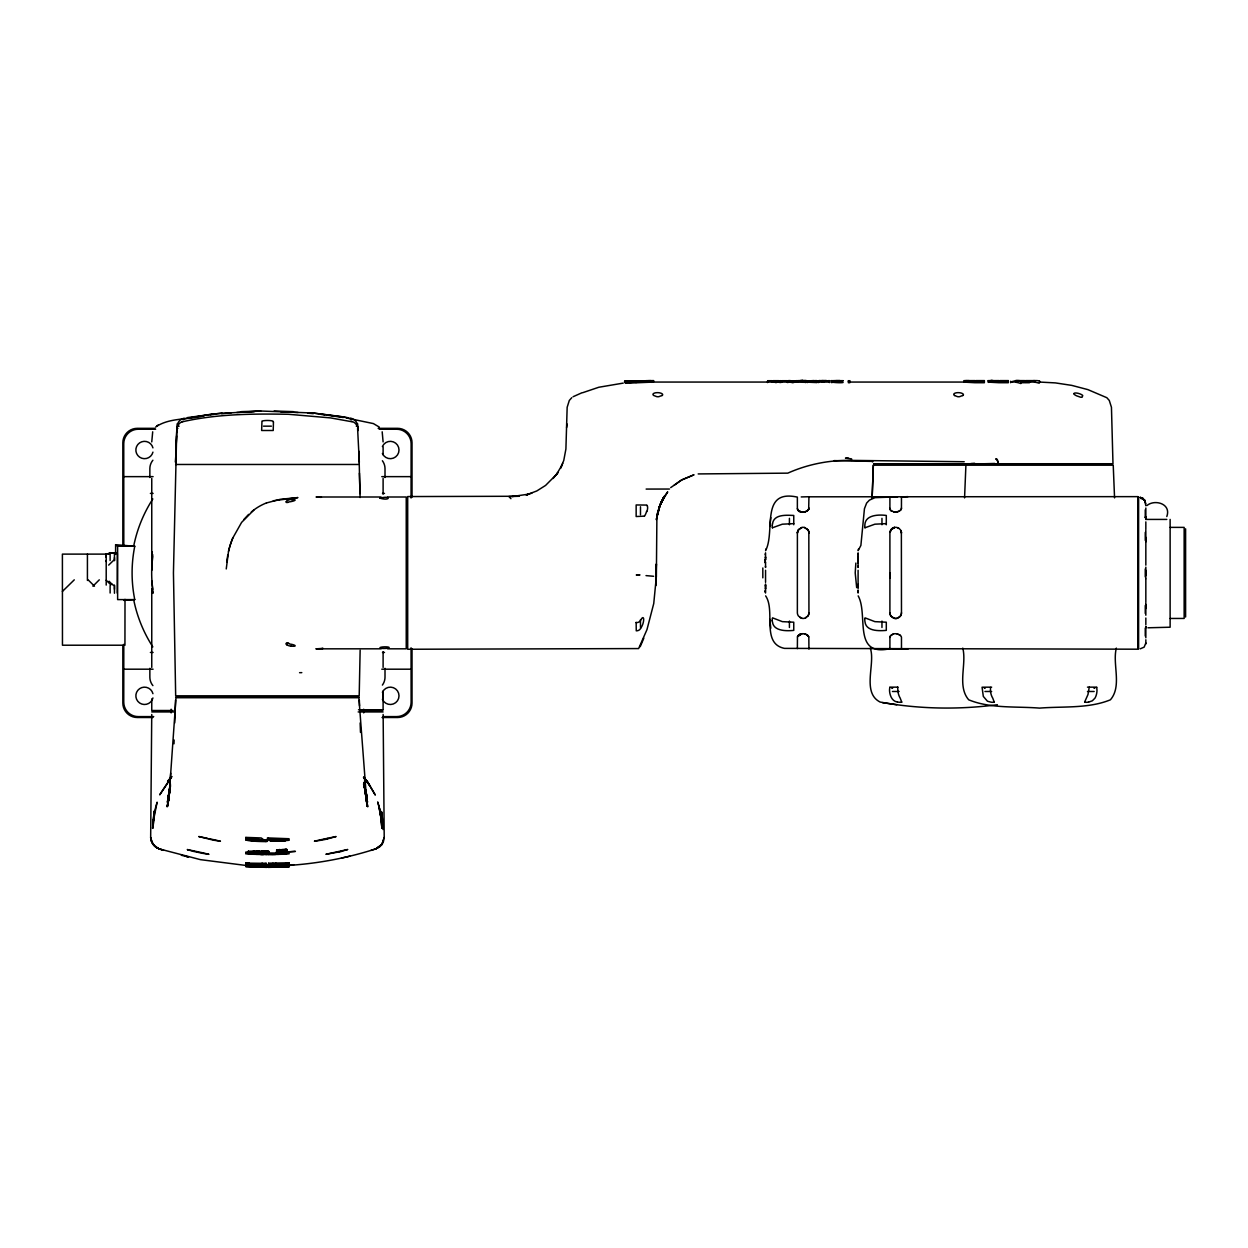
<?xml version="1.0" encoding="UTF-8"?>
<svg xmlns="http://www.w3.org/2000/svg" width="1248" height="1248" viewBox="0 0 1248 1248"><rect width="100%" height="100%" fill="white"/><g stroke="black" fill="none" stroke-linecap="round" stroke-linejoin="round"><path stroke-width="1.5" d="M106.205 561.522L106.205 560.508M106.205 553.831L106.205 557.31M114.457 589.259L114.457 585.686L113.443 585.187A7.613 7.535 89.4 0 1 112.554 584.641L112.226 584.376M114.457 557.575L114.457 560.352M125.003 599.352L124.94 645.216L62.462 645.216L62.4 554.112L109.325 554.112M151.757 588.666L151.757 667.43M266.12 863.242L266.776 867.376L245.762 866.502L266.776 866.658M245.762 863.148L261.768 863.304M245.794 838.874L245.825 839.951M245.778 837.455L245.762 838.11M256.495 851.058L259.085 851.105L259.085 852.556L253.001 852.4L265.153 852.556C264.108 850.075 270.629 850.434 268.632 853.304A298.756 298.756 0 0 1 248.414 852.696L252.392 852.571M248.414 851.245L252.392 851.12L252.392 852.821L257.182 853.024L257.182 851.573M249.007 838.048L252.798 838.672M259.756 853.991L257.338 853.913L258.398 853.741M263.094 839.81L249.865 838.781M289.099 838.734L268.445 837.954M383.105 709.769L383.105 691.049L382.98 698.927L383.027 695.838M889.902 578.152L889.902 572.91M1039.568 382.715L1039.568 381.264M114.457 560.102L114.02 560.352A10.982 10.873 -88.9 0 0 113.069 560.851L108.685 565.094M656.089 573.986L656.276 565.344M698.178 473.928L787.8 473.148C807.534 464.303 829.67 459.904 851.588 460.387L851.588 459.638M851.604 458.874L845.473 458.156L848.546 458.125M656.089 574.907L656.386 563.94M656.089 572.972L656.089 571.974M151.741 714.48L150.665 837.548L152.833 844.334L158.621 848.593L155.47 846.971L151.866 842.728M797.363 648.617L797.456 636.823L801.934 633.781L798.533 635.201M901.477 649.054L907.982 649.194M265.621 841.292L250.786 840.481L249.007 839.327M1116.336 648.102C1112.218 664.186 1122.248 686.026 1110.424 699.8C1088.584 708.786 1062.859 706.228 1039.568 708.115C1016.262 706.228 990.538 708.802 968.698 699.8C956.873 686.026 966.904 664.186 962.785 648.102M889.902 497.266L889.902 508.388A7.8 4.165 2.9 0 0 890.963 510.682M901.477 496.907L907.982 496.642M176.608 435.926L173.441 572.91L175.672 695.822L359.19 695.822L360.142 650.255M656.105 570.008L656.183 567.372M151.757 570.32L152.272 551.834L151.772 569.01M151.772 569.525L152.256 552.178M1145.836 608.509L1145.836 604.328M1145.836 575.5L1145.836 570.336M176.764 430.498L175.531 462.306L176.81 429.374A8.689 8.689 0 0 1 181.397 422.027C216.263 413.899 252.829 413.65 288.506 414.289L330.517 417.893L353.465 422.027A8.689 8.689 0 0 1 358.067 429.374L358.285 430.498M762.824 567.98L762.824 577.855M151.757 441.917L152.693 431.808M176.748 432.12L176.873 428.329L177.902 428.329M173.987 743.808L174.127 740.017M174.72 722.935L175.516 700.159M177.06 428.329L177.138 426.426A8.689 8.689 0 0 1 181.397 419.266L212.472 413.993L260.723 411.013L312.842 413.01L341.375 416.582L353.465 419.266A8.689 8.689 0 0 1 357.739 426.426L357.802 428.329M873.35 465.192L872.134 497.89L873.35 465.192L1113.232 465.192L1114.558 497.89M383.136 714.48L384.212 837.548L382.028 844.334L376.256 848.593L380.812 845.77L383.76 840.746M765.258 554.783L765.258 553.847M857.797 554.783L857.797 553.847M964.564 497.89L965.905 465.192M510.931 498.685L508.903 496.564L519.386 496.252L407.69 496.564L407.69 649.256L638.617 648.57L646.963 629.647L653.749 603.517L656.37 576.529L656.9 516.578L658.96 507.858L663.64 497.531L660.956 502.726L660.473 503.958L667.711 491.852L663.328 497.952L664.825 495.768L659.287 507.016L660.005 504.972L660.364 504.192L656.292 519.605L660.005 504.972M857.797 591.989L857.797 591.053M1145.836 627.931L1145.851 626.262L1145.836 637.806M656.245 565.921L656.37 564.221L655.746 565.469M116.017 553.582L116.095 552.724M656.089 573.986L655.996 585.562M226.247 568.948L228.524 551.366A83.491 83.491 0 0 1 232.877 537.857L241.613 522.382L254.108 509.777A53.633 53.633 0 0 1 266.464 502.928M1145.836 541.507L1145.836 537.326M1089.254 687.149L1087.975 694.543L1084.668 701.969A5.694 1.576 -21.7 0 0 1084.886 702.078M384.197 837.502L382.028 844.334L376.256 848.578L379.408 846.971M169.993 783.572L170.711 773.198M169.666 788.003L169.291 793.385L175.999 697.694L358.878 697.694L367.068 805.849L364.12 783.853L367.349 806.302L364.12 783.853M765.554 550.696C775.741 531.632 759.58 488.904 797.363 497.11L797.363 508.326A7.41 3.884 5.1 0 0 799.89 511.337A5.242 2.995 -0.9 0 0 801.996 511.992A4.664 2.792 -1.9 0 0 803.54 512.117L805.568 511.633M858.094 550.696L860.886 545.438L864.443 508.716L866.627 503.069L869.435 500.12L874.973 497.671L897.624 496.844M152.662 555.61L152.74 554.689M169.884 785.273L169.026 795.288L170.134 784.337L168.449 801.216L169.822 787.285M898.622 528.169L896.953 527.483A4.696 3.775 -2.5 0 0 893.88 527.654L891.072 529.62L894.473 527.483L891.072 529.62L889.902 533.146L889.902 612.721A7.816 6.63 -8 0 0 891.072 616.247L894.52 618.384A4.68 3.744 2.5 0 0 897 618.353L900.323 616.184A7.972 6.724 10.5 0 0 901.477 612.721L901.368 532.054M765.461 588.994L765.554 587.964L765.554 593.018M890.12 531.586C889.169 534.752 891.353 526.687 894.473 527.483M167.809 805.849L170.305 784.976L168.761 796.536L169.51 790.218M855.863 563.066L855.208 572.91L856.674 587.636M769.86 526.453L770.796 517.561M772.309 525.143L772.481 523.832M168.371 799.952L169.822 788.299L168.761 796.536M226.746 561.896L227.791 554.861M890.011 532.1L890.51 530.587M169.166 793.135L170.446 783.962M170.492 785.491L167.357 802.339L170.134 787.457L167.731 798.049L170.212 789.22M797.456 636.823L797.753 636.137M168.386 798.268L170.274 786.989M566.592 427.58L567.185 424.07M656.9 516.578L656.729 517.561L658.18 510.416M170.352 786.053L167.513 806.302L170.383 786.614M864.848 618.649L865.004 618.056A5.819 1.591 68.7 0 1 865.16 617.9L874.879 621.644L886.298 622.206L886.298 630.38C879.325 631.004 866.05 631.457 865.004 621.894A5.897 1.7 74.5 0 1 864.833 620.662A6.022 1.31 77.3 0 1 864.833 618.587M170.134 787.457L167.154 806.848L170.243 789.001M807.44 510.619L807.784 510.323A7.894 4.118 -8 0 0 808.688 509.012L808.938 496.735L801.216 496.938M808.844 508.685L808.938 507.967A8.003 4.134 -8.9 0 1 808.829 508.622L808.548 509.324M117.25 593.112L117.343 554.143L117.25 552.724L116.095 552.708M657.368 513.443L661.222 502.195M765.695 549.806L766.147 548.824M806.567 528.466L808.064 530.088L804.414 527.483A4.68 3.744 -2.5 0 0 801.934 527.452L798.892 529.214L797.394 532.584L797.363 612.721A7.8 6.583 -4.6 0 0 798.595 616.169L801.98 618.337M562.739 463.304L560.602 468.14L563.768 460.45L565.906 449.015L567.154 407.3L569.306 400.468L571.771 397.706M658.96 507.858L661.3 502.024M643.812 638.196L640.208 646.698M797.971 530.572L797.363 533.114L797.581 531.586A7.753 6.568 5.9 0 1 798.236 530.072M858.156 549.962L858.686 548.824M660.098 504.754L664.825 495.768L661.346 501.977L663.78 497.328M661.003 502.694L662.236 500.136M561.787 465.535L556.39 474.536L545.579 485.425L536.78 490.963L526.126 494.972L531.898 493.116M797.971 635.84L797.753 636.199A7.535 4.025 -2.8 0 1 798.502 635.248L800.233 634.187M641.098 627.619L640.208 629.023A4.337 3.058 -0.1 0 1 636.262 630.833L636.152 622.284M798.236 530.072L801.934 527.498M381.358 845.192L382.512 843.617M171.397 777.332L159.697 794.836L171.678 776.755M1096.774 687.461L1096.992 690.456A13.026 9.204 87.9 0 1 1094.98 698.131L1092.328 700.799L1088.599 702.094M556.39 474.536L557.981 472.493L553.114 478.499M243.781 519.574L248.633 514.379M171.803 776.537L167.606 781.295L171.257 777.176M74.272 579.836L62.4 591.458M92.914 586.201L99.294 579.836M899.574 616.964L900.323 616.153A7.956 6.724 14.2 0 0 901.462 612.674M155.579 427.081C169.416 417.3 188.932 419.999 204.641 415.584M286.354 501.446L287.243 500.682A4.727 1.856 -9.9 0 1 291.283 499.372A4.368 1.326 -9.4 0 1 292.235 499.262M893.303 634L890.776 635.56A7.909 4.196 -3.4 0 0 889.902 637.51L889.902 648.788L901.477 649.085L901.477 637.806A7.956 4.212 6.6 0 0 900.448 635.466M1146.974 505.518C1154.759 498.966 1171.529 503.74 1166.802 516.532M899.964 510.572L900.323 510.323A7.956 4.118 -8.9 0 0 901.446 508.03L901.477 496.735M123.802 600.397L134.753 599.602A135.346 135.346 0 0 1 134.753 546.234L115.612 544.721L115.612 554.44M799.781 617.37L801.388 618.181A4.68 3.744 2.5 0 0 804.461 618.306L807.784 616.153A7.972 6.708 10.3 0 0 808.938 612.721L808.829 532.054M251.3 511.976L254.093 509.761M674.185 485.222L681.486 480.043L693.638 474.942M891.836 528.793L893.303 527.857M156.811 425.989L158.106 425.084M893.927 511.992L894.52 512.086A4.68 2.792 -1.9 0 0 897 511.976L899.98 510.619M378.752 847.423L380.078 846.456M661.814 395.538L658.866 396.677A3.884 2.059 -0.1 0 1 656.791 396.661L653.858 395.538A4.836 1.888 2.1 0 1 654.482 393.073A4.836 1.888 2.1 0 1 660.769 393.136A4.836 1.888 2.1 0 1 662.064 395.6M962.567 395.538L959.618 396.677A3.884 2.059 -0.1 0 1 957.544 396.661L954.611 395.538M806.598 617.323L805.6 617.916M899.137 617.323L898.139 617.916M901.711 702.094L900.198 698.131A13.026 9.204 87.9 0 1 897.905 690.456L897.624 687.18M994.25 702.094L992.737 698.131A13.026 9.204 87.9 0 1 990.444 690.456L990.538 687.461M340.829 851.495L347.599 849.545M644.514 516.126L636.152 516.532L636.152 504.956L646.355 505.066A5.897 2.34 -72.7 0 1 646.916 505.612M573.097 396.724L582.176 392.668M966.545 382.247L975 382.715L975 380.609L963.955 380.656A9.157 0.827 0 0 0 971.724 381.67M840.107 381.139C851.12 380.515 821.371 380.812 835.364 381.03C823.961 381.95 840.559 383.261 843.118 382.465M891.836 634.702L893.88 633.859A4.696 2.808 1.9 0 1 896.953 633.89M314.434 841.199L321.157 839.654M806.598 511.134L806.13 511.368A5.507 3.214 -2.3 0 1 805.054 511.789M245.809 837.392L261.175 837.954L262.907 839.062M245.809 838.859L249.678 838.781M636.059 382.574L636.121 381.092L653.5 380.812L647.837 381.264M286.884 852.15L284.123 852.883L284.123 850.387M624.577 381.42L630.365 380.968M182.099 418.891L184.236 418.189M898.669 511.43L896.392 512.023A4.68 2.792 -1.8 0 1 893.927 511.914L891.103 510.65M800.764 634.031C795.132 636.714 802.745 633.22 800.764 634.062M182.021 421.73L183.284 421.278M993.985 702.187L993.673 702.25A5.834 1.279 13 0 1 991.099 702.172L987.932 701.376A5.866 3.65 18.6 0 1 987.324 701.095L983.315 696.415L982.067 687.211L991.645 687.149M582.816 392.652L598.806 387.254L623.251 383.105M286.9 853.616L279.895 853.507M636.059 381.124L630.365 380.905M266.479 502.944L280.238 499.309L297.913 497.578L273.296 500.76M1039.568 382.06L1055.387 382.902L1071.751 385.382L1087.913 389.626L1106.836 397.706L1109.285 400.468L1111.453 407.3L1112.982 463.741L873.631 463.741L874.817 463.741M247.946 851.978L249.491 851.947M247.946 853.429C252.548 854.24 256.199 851.963 249.553 851.947M287.399 865.535L293.873 864.708L289.754 865.348C318.973 863.366 347.958 857.86 375.82 848.858M371.015 850.372L376.038 848.78M693.904 474.864L681.814 479.856L670.706 487.609M286.884 850.699L286.073 850.777M804.461 511.976L804.461 511.93A4.696 2.792 -1.8 0 1 801.98 512.023L799.781 511.446A5.242 3.089 -1.7 0 0 801.965 512.132L802.402 512.101M526.656 494.801L529.246 494.068L512.023 496.564M1017.947 381.264L1024.67 380.843M837.018 380.983L831.745 381.061M805.6 382.247L805.896 380.843L803.104 380.765L806.333 380.609L797.706 380.734L797.706 382.169L806.302 382.325L805.506 382.496M288.912 840.294L280.535 841.043M327.288 838.952L336.102 836.55L327.662 838.266M338.832 851.963L325.9 854.303L347.552 849.529M341.328 858.125L349.877 856.144M773.339 382.2L773.027 380.718L774.103 380.718C773.027 383.105 778.877 383.089 777.8 380.718L778.892 380.718L777.988 382.294M327.382 838.328L323.622 839.14M774.103 380.718L777.8 380.718M813.134 381.186L815.646 380.718L815.646 382.169M323.185 839.233L321.391 839.608M262.969 840.497L256.589 840.45M276.619 851.417L286.728 850.918L276.619 851.448L285.012 851.183L285.012 849.732L276.619 850.044A291.689 291.689 0 0 0 286.728 849.467M276.666 852.883L286.728 852.509L276.619 853.117L286.728 852.79L279.146 853.57M793.01 381.124C780.608 381.935 792.761 378.628 793.01 382.574M276.666 850.902L277.961 850.652L276.962 850.34M268.944 852.68L267.446 852.883M787.254 382.512L789.438 382.169L789.438 380.718M280.878 849.763C278.023 848.25 275.902 853.195 279.022 852.774M276.791 849.779L276.619 853.663L284.263 853.086M790.546 382.387C793.588 380 786.365 380.609 789.422 382.294M815.069 381.17L817.3 380.936L816.738 382.387M277.976 852.306L283.764 852.041M268.96 852.103L267.649 852.025M268.507 852.602L267.571 852.634L268.648 852.696M285.48 852.197L283.624 852.415L284.435 852.228M245.825 865.192L253.984 865.394M245.825 864.256L266.776 864.677M804.866 511.852L804.461 511.93A5.398 3.104 -2.7 0 0 806.083 511.399A6.552 3.604 -4.4 0 0 807.394 510.604M270.348 841.074L285.854 840.294L285.854 839.327M187.465 417.581L222.035 413.01M268.928 851.354L268.538 851.152M837.923 381.326L843.18 380.702L836.488 380.609M276.791 852.322L280.613 852.4M282.578 853.694L286.525 853.429L283.608 853.476M257.65 853.242L256.526 853.226L263.905 853.507M263.921 854.147L264.966 854.022M112.226 552.989L114.457 553.114M108.685 553.488L113.443 552.817M108.248 553.55L112.57 552.942M285.324 853.663L282.485 853.944L286.4 854.006M286.728 852.54L282.048 852.68L282.048 851.776M286.634 852.119L282.578 852.478L284.684 852.446M280.41 852.306L276.416 852.634L282.656 852.556M210.272 414.866L214.032 414.398M793.385 382.574L793.385 381.124L796.208 380.89M994.734 463.476L984.953 463.741M286.354 852.01L295.417 851.386L282.781 852.15M778.892 380.718L773.027 380.718M1140.204 648.835L1144.135 647.15L1145.836 642.985L1145.726 644.108M997.386 704.73C958.48 709.831 918.731 709.16 880.121 702.047C861.401 692.609 875.815 663.218 870.246 648.102M259.756 840.403L258.757 840.403M276.775 852.571L286.728 851.744L284.653 851.932M798.408 380.718L793.385 381.124M285.121 853.648L284.326 853.819M809.531 381.061L808.283 380.952L809.843 381.124M637.65 574.969L636.262 574.985L639.865 574.922M321.781 648.539L323.123 648.398L316.072 648.835L319.722 648.742M268.741 853.663L264.061 853.507M284.045 840.715L285.823 840.497L282.204 840.559M221.598 413.681L231.052 412.885M626.746 382.574L626.761 381.124L624.577 381.311L625.42 383.276L653.5 382.06L797.644 382.06M643.141 382.044A14.43 1.248 0 0 0 653.281 380.624L653.5 382.06M283.936 840.731L273.546 841.074L282.048 840.575M795.943 380.765C788.798 380.89 808.064 380.453 801.731 380.656M800.514 380.734L801.7 380.78M284.045 839.264L282.594 839.389M277.618 851.074L276.463 851.167L277.961 851.198M808.033 382.2L816.66 382.559L816.66 380.609L807.862 380.827L808.61 381.233M278.273 852.524L279.708 852.602M833.134 382.309L831.574 382.45M285.62 851.9L283.093 852.041M647.587 380.656L653.5 380.609M970.866 463.554L974.594 463.273M285.745 851.76L284.123 851.838L286.728 851.51L276.619 852.088L278.741 852.446M628.196 381.108L627.136 381.186L650.692 380.64M628.196 381.498L624.64 381.763M627.463 381.732L630.365 381.358M284.201 853.835L282.766 853.975M284.965 853.663L285.745 852.79M289.115 865.8L268.086 866.642M284.201 849.826L286.728 849.638L279.88 849.95M277.399 853.741L276.494 853.835L280.488 853.835M284.201 852.727L285.527 853.086L285.355 851.448M278.756 852.977C277.399 855.145 287.477 853.258 276.619 853.414M236.761 412.495L254.186 411.715M639.569 574.985L638.305 574.969M283.967 849.794L285.012 849.732M284.575 853.616L283.405 853.679M288.023 866.128L285.823 866.268M628.914 382.496L632.174 382.325M889.762 687.149L898.014 687.149M276.791 852.01L286.728 851.089L285.464 851.308M286.4 852.509L289.099 852.322L289.099 853.835L286.4 853.96M278.6 853.835L276.728 854.038L281.658 853.991M628.914 381.623L640.458 381.264M840.091 381.061L842.494 380.921L831.293 380.718L839.904 380.609M314.636 841.214L321.032 840.247A11.216 0.796 -12.1 0 0 327.46 838.968M285.73 849.358L286.728 849.295L286.728 853.18M277.727 851.464L276.619 851.495L285.012 851.183M277.399 853.991L278.335 853.694M285.574 850.808L282.937 851.448M286.728 852.977L283.171 853.351M284.747 850.59L285.745 850.543M285.636 851.464L278.164 852.228M282.844 850.356C284.185 854.88 274.7 852.571 281.83 852.509L280.504 852.166M281.018 851.916L282.235 851.854M285.464 852.041L283.421 852.509M283.452 851.635L286.478 851.308M284.731 866.33L280.363 866.564M282.157 852.54L284.669 852.478M283.39 851.074L281.268 851.698M283.826 852.478L286.166 852.384M278.382 853.694L283.421 853.492M283 853.71L280.94 854.053M281.861 849.592L285.574 849.373L285.402 850.964M280.114 850.512L279.193 850.559M283.327 852.665L282.469 852.712M282.344 854.178L283.702 854.178M289.115 866.611L282.142 867.204M631.082 381.498L632.533 381.42M794.992 382.231L794.196 382.34M991.567 382.122L990.506 382.247L998.962 382.715L998.962 380.609L987.932 380.656A9.157 0.827 0 0 0 995.686 381.67M279.146 851.62L282.032 851.027M281.674 851.557L282.937 851.495M281.861 852.088L278.585 852.041M282.937 852.181L278.46 852.212M280.847 852.384L279.178 852.727M282.079 853.414L282.937 853.195M280.254 852.368L281.315 852.571M280.987 852.337L283.421 852.259M281.377 849.623L279.786 851.261M281.533 852.353L283.28 852.228M278.585 852.197L279.802 852.01M282.344 854.24L278.273 854.35M276.947 839.28L270.348 839.639L271.362 839.779M279.677 841.09L278.756 841.136M281.674 853.258L276.619 853.445M277.898 850.184L276.619 850.231L277.68 850.138M278.694 852.743L280.8 852.79L280.8 851.822M280.987 853.242L277.883 853.616M809.968 380.718L807.347 380.952L808.486 381.108M241.332 411.637L260.723 411.013M283.093 849.779L276.619 849.997M282.844 851.9L281.627 851.947M282.844 852.93L281.627 852.977M278.632 841.136L270.348 841.152M279.412 851.276L277.961 851.323M283.889 867.142L289.115 866.892L289.115 862.898L285.605 863.07A338.458 338.458 0 0 0 289.115 862.93L289.115 862.976M793.759 523.63L782.34 524.191L772.465 527.764M886.298 523.63L874.879 524.191L865.004 527.764M279.084 851.838L276.619 851.713L279.146 851.666M280.597 854.069L278.897 854.131M261.815 863.304L266.074 863.242M254.062 865.394L266.776 865.628M277.789 849.748L276.962 849.779M278.273 854.412L270.145 854.537M282.625 866.908L268.086 867.391L268.538 863.21M805.303 382.309L806.411 382.06L805.506 382.06M280.363 865.519L281.502 865.488M275.574 852.992L277.633 852.446M646.136 489.076L669.458 489.044M808.938 496.813L1137.88 496.642L1137.88 649.194L784.462 648.383C760.874 643.531 775.85 610.912 765.632 595.873M1147.942 627.791L1170.125 627.214L1170.125 519.418M263.578 864.24L261.815 864.24M275.574 853.055L257.182 852.805M275.574 854.443L271.502 854.521M276.494 865.426L289.052 865.192M803.291 380.609L801.294 380.765M803.213 380.89L805.896 380.843M275.98 863.054L289.084 862.82M275.824 863.054L273.047 863.117M275.886 865.441L274.56 865.472M267.353 852.883L261.83 852.618L262.283 851.167M278.756 853.944L277.618 853.008M274.56 864.536L289.052 864.256M274.342 864.536L273.499 864.552M274.342 865.472L273.499 865.504M805.256 380.671L800.358 380.656L802.526 380.609M272.813 863.117L268.694 863.195M246.433 863.71L245.762 865.675A344.448 344.448 0 0 0 266.76 866.346M273.265 864.568L268.71 864.646M273.265 865.504L268.71 865.582M804.445 380.874L803.462 380.89M316.212 648.835L381.077 648.82M299.567 672.688L301.798 672.641M263.546 854.162L261.128 854.162L261.175 851.464M969.181 381.124L966.638 380.765L975 381.264M993.127 381.124L990.584 380.765L998.962 381.264M278.101 852.68L277.243 852.68M824.32 380.609L826.675 380.671L824.585 380.609M988.993 380.609C990.538 382.45 986.232 381.982 989.087 382.372M795.319 382.184L796.271 382.169M268.788 854.552L270.145 854.599M824.476 380.905L829.483 380.671L822.994 381.061M266.838 851.198C268.024 850.481 267.509 853.18 266.838 852.649M824.054 380.609L821.714 380.687L823.914 380.765M268.632 852.509L265.153 852.509M647.182 380.656L643.172 380.858L650.832 380.734M625.966 381.311L624.64 381.311M836.784 381.139L832.447 380.749M268.788 853.102L266.074 853.102M268.788 854.599L266.074 854.599M1039.568 380.921A177.809 59.249 89.4 0 0 1034.608 380.624L1025.544 380.609L1025.544 382.715L1029.335 382.715L1029.335 381.264L1025.544 381.264M767.692 380.765L771.092 381.061M782.075 380.765L787.254 380.765M788.876 380.936L791.092 380.936M815.069 380.936L817.3 380.936M832.759 380.749L836.425 380.656M1025.544 380.843L1032.252 381.264M772.044 381.124L767.598 381.061L767.598 382.574M779.875 381.124L780.827 381.124M807.581 381.108L819.218 381.124L816.707 380.718M829.374 381.124L825.178 381.124M848.359 381.264L849.81 381.264M975.874 381.264L984.36 381.264M999.835 381.264L1008.306 381.264M1024.67 381.264L1020.864 381.264L1020.864 382.715L1024.67 382.715L1024.67 380.609L1015.607 380.609L1015.607 382.06A176.28 58.75 -89.6 0 0 1011.254 382.216M815.225 382.06L818.906 382.512M849.81 382.06L966.482 382.06M280.675 411.715L298.1 412.495M177.06 423.977L177.902 423.977M356.522 423.977L357.802 423.977M177.076 426.161L179.15 426.161M263.468 426.161L271.393 426.161M356.273 426.161L357.786 426.161M154.768 428.329L137.296 428.329A14.446 14.446 0 0 0 122.834 442.775L122.834 544.721M357.583 428.329L359.33 462.306M378.144 428.329L397.582 428.329A14.446 14.446 0 0 1 412.027 442.775L412.027 497.156M155.641 429.234L138.2 429.234A14.446 14.446 0 0 0 123.755 443.68L123.802 545.438M379.22 429.234L396.661 429.234A14.446 14.446 0 0 1 411.122 443.68L411.06 498.03M175.609 464.474L359.252 464.474L359.954 493.646M123.755 476.642L153.083 476.642M381.779 476.642L411.122 476.642M150.384 493.397L153.083 493.397M382.496 493.397L384.478 493.397M381.077 497L316.056 497L321.126 497.344M387.535 497L406.24 497L406.24 648.82L387.535 648.82M1166.802 519.418L1146.553 519.418L1145.836 516.75M115.612 544.721L117.624 546.234L134.753 546.234M134.753 599.602L117.624 599.602L117.624 546.234M1170.125 618.462L1184.149 618.446L1184.149 527.389L1170.125 527.374M636.152 622.658L636.262 622.658A4.337 3.058 0 0 0 640.208 620.849L641.098 619.429A5.866 1.654 -72.8 0 1 643.453 618.15A5.866 1.654 -72.8 0 1 642.954 623.672A6.521 1.856 -72.8 0 1 641.098 627.604M286.603 643.328L288.678 643.328M150.384 652.439L153.083 652.439M382.496 652.439L384.478 652.439M123.755 669.193L153.083 669.193M381.779 669.193L411.122 669.193M1087.476 687.149L1096.727 687.149M892.429 691.486L899.106 691.486M984.968 691.486L991.645 691.486M1087.476 691.486L1094.153 691.486M175.609 697.273L359.252 697.273M358.504 709.769L383.074 709.769M173.082 710.502L151.757 710.502L151.757 698.927M359.674 710.502L382.387 710.502M151.757 711.937L175.063 711.937M358.16 711.937L383.105 711.937M153.707 716.602L138.2 716.602A14.446 14.446 0 0 1 123.755 702.156L123.802 644.342M383.105 716.602L396.661 716.602A14.446 14.446 0 0 0 411.122 702.156L411.06 647.806M152.833 717.506L137.296 717.506A14.446 14.446 0 0 1 122.834 703.061L122.834 645.356M382.044 717.506L397.582 717.506A14.446 14.446 0 0 0 412.027 703.061L412.027 648.664M268.398 837.954L267.431 837.954L267.431 841.386L266.23 841.37M269.552 838.921L275.73 838.921M823.508 380.609L818.875 380.656L824.117 380.905M267.431 839.42L289.068 839.873M267.431 839.748L285.854 840.154M259.272 840.403L259.366 840.403A18.283 1.778 0 0 0 265.496 840.684M802.324 380.78L800.81 380.89L803.072 381.061M266.526 839.842L267.431 839.842L266.464 839.842M851.588 460.387L964.22 461.744M823.914 382.216L822.37 382.184M871.276 460.886L872.461 461.386L834.07 460.621M264.046 852.774L265.855 852.743L260.816 852.79M266.074 854.552L256.589 854.412M261.378 854.287L268.944 854.131L259.069 853.757M993.127 380.64C990.382 379.33 988.026 382.387 991.692 382.075M969.181 380.64L965.765 380.609L965.765 382.06M839.795 381.139L837.923 381.077M264.857 854.006L262.86 853.944M261.862 853.648L264.638 853.648L261.472 853.757M265.84 851.276L253.282 850.886L254.249 851.12M263.359 854.584L260.66 854.537M253.859 853.648L252.72 853.632L254.046 853.897M260.676 854.272L258.742 853.757L262.439 853.944M1145.071 517.234L1146.116 517.249M262.735 851.183L265.2 851.245M262.735 852.634L263.656 852.649M256.48 853.226L252.985 853.242L254.155 853.429M257.353 851.791L257.338 853.913M261.55 853.336L269.069 853.585M257.696 853.258L260.348 853.304M274.154 411.013L293.389 411.637M259.756 854.131L258.445 854.1M259.303 852.992L260.645 853.024M889.902 648.71C852.181 656.978 868.624 614.765 858.172 595.873M260.645 853.616L256.667 853.414M262.938 852.758L261.971 852.712M253.204 854.053A11.918 0.811 1.7 0 0 257.977 854.256L258.539 854.225A17.503 1.591 1.7 0 0 259.194 854.272M257.946 854.084L254.327 853.913M262.813 851.308L261.971 851.261M256.589 854.35L252.533 854.24M257.681 840.356L255.512 840.403M258.242 853.663L256.339 853.57M254.42 840.356L255.512 840.263M249.257 863.07L245.762 862.898L245.762 866.502M260.738 852.79L259.241 852.665M252.517 854.178L248.461 854.006M252.19 865.457L253.672 865.535M253.344 840.294L254.42 840.216M256.246 853.57L254.218 853.429M253.344 840.154L249.007 840.06M253.562 854.006L248.087 853.507M252.268 840.091L249.007 839.171L259.802 839.701M248.461 852.509L245.762 852.384L245.762 853.835L248.461 853.96M321.454 497.25L317.444 496.938L320.549 497.25M245.762 852.322L247.12 852.415M245.107 865.348L200.476 859.654L158.824 848.78L163.862 850.372M870.698 460.871L872.758 461.744L871.65 460.964M646.012 575.609L653.609 576.28M831.745 382.512C830.029 381.982 832.712 382.933 831.246 380.609M307.616 413.135L313.279 413.681M790.499 380.718L790.499 382.169L792.698 382.512M312.842 413.01L347.396 417.581M248.758 852.166L247.993 852.041M829.327 382.075L818.906 382.138M320.83 414.398L324.589 414.866M328.349 415.35L343.309 417.518M247.416 840.247L245.872 839.966M882.398 702.608L896.75 704.73M995.998 458.952L996.185 458.983A4.352 2.434 88.8 0 1 996.871 459.342L998.369 463.351L997.48 459.997L995.998 458.952L997.012 459.436M213.704 840.216L220.444 841.199L208.853 838.625M347.038 418.096L373.402 423.587L379.283 427.081M213.595 840.2L198.744 836.534L207.698 838.375M202.223 853.273L208.946 854.318L202.301 852.727M801.341 633.859A4.696 2.792 1.8 0 1 804.43 633.859L806.083 634.436M202.114 853.258L193.97 851.464M106.205 580.226L110.869 584.86M202.488 852.774L187.278 849.529L188.074 849.872M350.953 421.138L352.217 421.481M186.28 856.456L188.588 856.986L181.366 855.27M350.641 418.189L352.061 418.579M896.953 633.844L898.622 634.436M804.414 633.844L805.568 634.218L804.414 633.875M193.939 851.464L188.12 849.888M897.312 701.969C890.62 701.236 888.67 691.439 889.855 687.523M897.546 527.639L898.108 527.904M804.414 527.514L805.007 527.67M963.986 382.184L965.188 382.06L965.188 380.609M158.933 848.812L161.6 849.654M1084.871 702.094L1085.12 702.187A5.85 1.279 -12.9 0 0 1087.398 702.25L1087.96 702.187A5.788 1.794 -16 0 0 1088.568 702.156M898.622 634.39L900.307 635.497L899.106 634.624M806.083 634.39L808.064 635.825L806.567 634.624L808.064 635.825L807.409 635.216M799.781 511.384L798.907 510.9M892.32 617.37L893.927 618.181A4.696 3.775 2.5 0 0 897 618.322M891.868 511.196L891.088 510.588A7.816 4.087 5.1 0 1 889.918 508.326M898.622 528.122L900.307 529.667A7.878 6.63 -10.3 0 1 901.243 531.539L901.477 533.114L901.087 531.071L901.368 532.069M1140.235 497.453L1141.296 498.794M88.109 579.836L94.489 586.201M286.728 644.857L286.354 644.467A5.148 1.669 17.6 0 1 286.01 643.765A4.228 1.31 22.1 0 1 288.881 643.375M363.449 777.301L367.24 781.279L375.164 794.851L367.24 781.279L363.667 777.317M109.091 581.225L110.042 582.254A45.006 44.554 89.3 0 0 112.226 584.376M363.823 777.566L366.304 780.359L363.886 777.457M154.05 845.77L150.79 839.249M891.462 616.621L891.103 616.184A7.8 6.583 -4.3 0 1 889.902 612.674M363.761 777.473L369.533 785.21L364.666 778.908M655.73 580.429L656.198 581.506M808.938 649.085L808.829 637.135M808.548 636.496L808.72 636.808A7.862 4.165 6.6 0 0 807.83 635.482M808.72 531.523L808.938 533.114L808.72 531.523A7.878 6.661 -12.5 0 0 807.768 529.604A7.862 6.63 -10.6 0 1 808.704 531.57L808.829 532.069M363.558 784.072L364.775 787.628L363.652 783.962M382.184 431.808L383.105 441.917M365.196 791.154L367.162 798.236L365.18 789.391M365.118 790.826L367.505 802.23L365.118 789.454L367.708 806.832L363.886 783.978M365.056 788.284L367.084 796.661L365.102 788.362M363.683 783.276L366.506 798.486L363.854 782.512M772.465 621.894C773.401 631.285 786.786 631.145 793.759 630.38L793.759 622.206L782.34 621.644L772.606 617.869A5.788 1.591 68.6 0 0 772.512 618.088M364.213 782.324L366.506 800.171M365.087 788.502L366.116 796.754L364.759 784.555L365.867 795.522M769.86 619.382L770.796 628.259M365.071 787.504L366.148 798.502M858.094 557.872L858 556.842L858.094 559.915L858.094 554.72M765.554 557.872L765.461 556.842L765.554 559.915L765.554 552.817M365.383 790.436L366.444 801.466M365.009 785.522L365.196 788.003L364.463 777.582M151.913 581.084L152.818 593.393L152.63 590.741M858 566.14L858.094 567.466L858.094 562.24M765.461 566.14L765.554 567.466L765.554 562.24M364.884 783.604L365.196 788.003M858.094 586.248L858 584.782L858.094 588.245L858.094 583.97M765.554 586.248L765.461 584.782L765.554 588.245L765.554 583.97M383.011 829.53L381.966 812.074L382.621 822.682M1145.836 503.708L1144.463 499.808L1140.344 497.297L1144.634 500.074L1145.836 505.736M1145.836 517.904L1145.851 519.558L1145.836 508.014M360.11 497.531L359.424 473.148M152.272 590.959L152.303 591.817M358.784 451.152L359.252 464.474M359.346 700.159L359.549 705.853M360.142 722.935L360.485 732.42M289.115 865.379L289.115 865.628A344.448 344.448 0 0 1 268.086 866.346M289.115 863.928L289.115 864.599A341.016 341.016 0 0 1 268.086 865.41M245.762 864.677L245.762 864.724A341.016 341.016 0 0 0 266.76 865.41M1185.6 528.809L1185.6 617.011M1185.241 568.573L1185.241 577.247M1145.836 521.898L1145.836 529.558M1145.836 530.603L1145.836 542.147M1145.836 542.771L1145.836 565.141M1145.836 567.138L1145.836 578.682M1145.836 579.025L1145.836 602.581M1145.836 603.673L1145.836 615.233M1145.836 618.025L1145.836 624.655M1145.836 639.787L1145.836 643.063M1145.258 509.808L1145.258 517.764M1145.258 532.397L1145.258 540.353M1145.258 568.948L1145.258 576.888M1145.258 605.498L1145.258 613.423M1145.258 628.072L1145.258 636.028M1138.613 496.938L1138.613 648.882M1034.608 380.609L1034.608 382.06M1015.903 382.06L1015.903 380.609A177.949 59.311 89.6 0 1 1020.864 380.874M1010.646 381.264L1010.646 382.715M886.298 524.753L886.298 515.455C878.888 514.441 865.02 514.722 864.848 525.143A6.022 1.295 -77.1 0 0 864.833 527.249A5.928 1.529 -72.3 0 0 864.973 527.764M881.962 518.341L881.962 524.753M881.962 621.083L881.962 627.494M858.094 552.817L858.094 553.691M858.094 570.274L858.094 583.3M858.094 589.945L858.094 593.018M849.81 380.624L849.81 382.715L848.359 382.715L848.359 380.624M829.374 382.574L829.374 380.718L828.422 381.061M823.945 380.718L819.749 381.124M813.79 380.624L807.581 380.921L807.581 382.559M796.458 380.609L796.458 382.06M793.759 524.753L793.759 515.455C786.989 515.206 774.337 513.989 772.606 523.224A5.928 2.184 -72.6 0 0 772.496 523.817M791.981 381.124L791.981 382.574M789.422 518.341L789.422 524.753M789.422 621.083L789.422 627.494M787.254 382.216L787.254 380.718L782.075 380.718L782.075 382.216M780.827 382.574L780.827 380.718L779.875 380.718L779.875 382.574M775.944 381.046L775.944 382.496M772.044 382.169L772.044 380.718L767.692 380.718L767.692 382.216M768.097 380.858L768.097 382.356M765.554 570.274L765.554 582.332M640.489 506.766L640.489 514.722M640.489 619.663L640.489 627.494M385.008 477.516L385.008 468.686A13.354 13.354 0 0 0 382.387 460.746M385.008 668.32L385.008 677.149A13.354 13.354 0 0 1 382.387 685.09M383.105 446.909L383.105 454.771M383.105 478.405L383.105 494.161M383.105 651.674L383.105 667.43M363.714 709.223L363.714 712.889M285.464 851.588L285.464 852.54M282.188 849.576L282.188 851.152M281.268 851.588L281.268 852.665M280.363 865.301L280.363 866.97M267.025 852.431L267.025 853.882M264.514 853.008L264.514 853.975M262.501 863.335L262.501 865.722M254.654 851.635L254.654 852.602M250.754 851.978L250.754 853.429M248.414 850.886L248.414 852.696M171.148 709.223L171.148 712.889M151.757 478.405L151.757 557.17M149.854 477.516L149.854 468.686A13.354 13.354 0 0 1 152.896 460.216M149.854 668.32L149.854 677.149A13.354 13.354 0 0 0 152.896 685.62M114.457 552.599L114.457 560.664M114.457 585.172L114.457 593.237M110.12 552.599L110.12 560.555M110.12 585.499L110.12 593.018M106.205 554.112L106.205 585.078M87.422 554.112L87.422 580.46M808.922 612.674A7.956 6.724 13.9 0 1 807.799 616.153M799.406 511.633A7.394 4.15 0.1 0 1 797.472 508.388M772.34 621.722A6.006 1.856 74 0 1 772.2 620.537M772.278 620.599A6.022 1.31 77.2 0 1 772.294 618.587M772.418 527.81A5.959 1.56 -71.5 0 1 772.262 527.296A6.022 1.295 -77.2 0 1 772.278 525.205M901.758 702.109A5.772 1.513 18.7 0 1 901.524 702.218L901.134 702.25A5.85 1.279 13 0 1 898.56 702.172L897.983 702.094A5.663 1.888 16.6 0 1 897.265 701.828M806.707 511.181A6.973 3.884 -3.8 0 0 808.158 509.964A7.909 4.181 -6.6 0 0 808.751 508.966M889.918 637.447A7.816 4.087 -5.2 0 1 891.15 635.216M994.313 702.109A5.741 1.513 18.7 0 1 994.079 702.218M901.477 507.967A7.972 4.212 -6.7 0 1 900.448 510.292M954.642 395.522A4.836 1.888 2.1 0 1 955.235 393.073A4.836 1.888 2.1 0 1 961.522 393.136A4.836 1.888 2.1 0 1 962.816 395.6M1074.029 393.76A5.273 1.622 15.5 0 0 1076.603 395.819L1080.394 397.16A3.791 1.669 23.2 0 0 1082.203 397.16L1082.718 395.491A5.351 1.669 15 0 0 1080.581 394.15A4.477 1.373 15.4 0 0 1076.15 393.011A4.477 1.373 15.4 0 0 1073.935 393.744M651.331 382.231A12.324 0.905 0 0 1 651.331 382.325M1034.608 382.2A176.171 58.531 88.4 0 1 1038.929 383.152M1029.335 382.34A176.296 58.75 -89.6 0 1 1034.296 382.091L1034.296 380.609A177.949 59.202 -88.7 0 0 1029.335 381.545M1015.919 382.278A176.296 58.516 88.1 0 1 1020.848 383.557M647.026 505.331A5.46 2.137 -73.8 0 1 646.901 511.618M646.573 511.368A6.412 1.997 -78.1 0 1 644.514 515.876M1010.646 382.122A177.934 59.062 -88.1 0 1 1015.591 380.843M289.458 643.999A4.742 0.92 9.2 0 1 295.105 645.637A4.742 0.92 9.2 0 1 291.034 646.09M291.236 646.246A4.758 1.544 9.4 0 1 286.978 644.842M291.673 499.762A4.727 0.874 -9.8 0 1 294.965 500.323A4.727 0.874 -9.8 0 1 289.021 501.899M288.366 502.32A4.212 1.076 -19.8 0 1 286.01 502.133A5.117 1.544 -20 0 1 286.494 501.415M228.524 551.366A83.429 83.429 0 0 1 232.861 537.857M341.141 851.495A11.45 0.936 -11.9 0 1 339.035 851.994M266.776 867.001A346.85 346.85 0 0 1 245.762 866.315M266.479 841.37A17.3 1.669 0 0 1 265.528 841.37M266.058 841.604A21.481 1.841 0.1 0 1 246.901 840.263M265.356 839.873A21.637 2.246 0.1 0 1 263.312 839.826M253.656 840.076A18.283 1.778 0 0 1 249.787 839.358M289.115 865.301A343.153 343.153 0 0 1 268.086 865.987M266.76 865.987A343.153 343.153 0 0 1 245.747 865.301M152.849 589.384A115.768 115.768 0 0 1 152.849 556.436M152.942 452.135A8.674 8.674 0 0 1 139.589 457.142A8.674 8.674 0 0 1 139.589 442.884A8.674 8.674 0 0 1 152.942 447.876M152.942 697.944A8.674 8.674 0 0 1 139.589 702.952A8.674 8.674 0 0 1 139.589 688.693A8.674 8.674 0 0 1 152.942 693.685M382.387 692.328A8.674 8.674 0 0 1 395.663 688.974A8.674 8.674 0 0 1 395.663 702.671A8.674 8.674 0 0 1 382.387 699.301M382.387 446.519A8.674 8.674 0 0 1 395.663 443.165A8.674 8.674 0 0 1 395.663 456.862A8.674 8.674 0 0 1 382.387 453.492M152.833 646.901A136.406 136.406 0 0 1 133.832 600.397M133.832 545.438A136.406 136.406 0 0 1 152.833 498.935M273.437 422.027L273.218 430.498L261.643 430.498L261.955 421.138A6.006 1.108 0 0 1 267.431 420.482A6.006 1.108 0 0 1 272.938 421.138L273.437 422.027M765.305 590.741L765.258 591.989L765.305 590.741M153.566 820.076L152.989 827.861L154.627 811.169L157.108 802.168L153.566 820.076M153.254 819.967L152.615 828.391L154.237 810.997L153.254 819.967M379.985 498.155C390.078 501.368 391.888 495.128 379.985 498.155M985.218 687.757L984.344 687.851L985.218 687.757M892.679 687.773L891.79 687.851L892.679 687.773M280.207 852.134L280.129 852.181M984.36 380.609L975.874 380.609L975.874 382.715L984.36 382.715L984.36 380.609M1008.306 380.609L999.835 380.609L999.835 382.715L1008.306 382.715L1008.306 380.609M1094.792 687.851L1093.903 687.757L1094.792 687.851M1141.546 497.687L1145.18 500.994L1141.546 497.687M158.621 848.578L155.47 846.971L158.621 848.593M1142.482 498.108L1143.168 498.56L1142.482 498.108M380.25 811.2L377.77 802.199L380.25 811.2L381.872 827.845L380.25 811.2M380.796 816.457L378.877 806.286L381.311 820.154L380.796 816.457M151.18 841.012L150.665 837.502L151.18 841.012M381.607 819.998L380.624 810.982L382.2 828.329L381.607 819.998M857.844 562.754L857.797 559.588L857.844 562.754M765.305 562.754L765.258 559.588L765.305 562.754M289.115 864.427L289.115 864.427A339.752 339.752 0 0 1 268.086 865.051A339.908 339.908 0 0 0 289.115 864.38M245.762 864.224L245.762 864.178A34.975 0.92 3.7 0 1 245.778 864.287M381.904 648.383A4.633 0.811 -1.5 0 0 389.158 647.603A4.633 0.811 -1.5 0 0 382.59 646.963A4.633 0.811 -1.5 0 0 381.904 648.383M268.086 867.001A346.679 346.679 0 0 0 280.363 866.752A346.772 346.772 0 0 1 268.086 867.032M245.731 864.38A339.908 339.908 0 0 0 266.76 865.082A339.752 339.752 0 0 1 245.747 864.349"/></g></svg>
